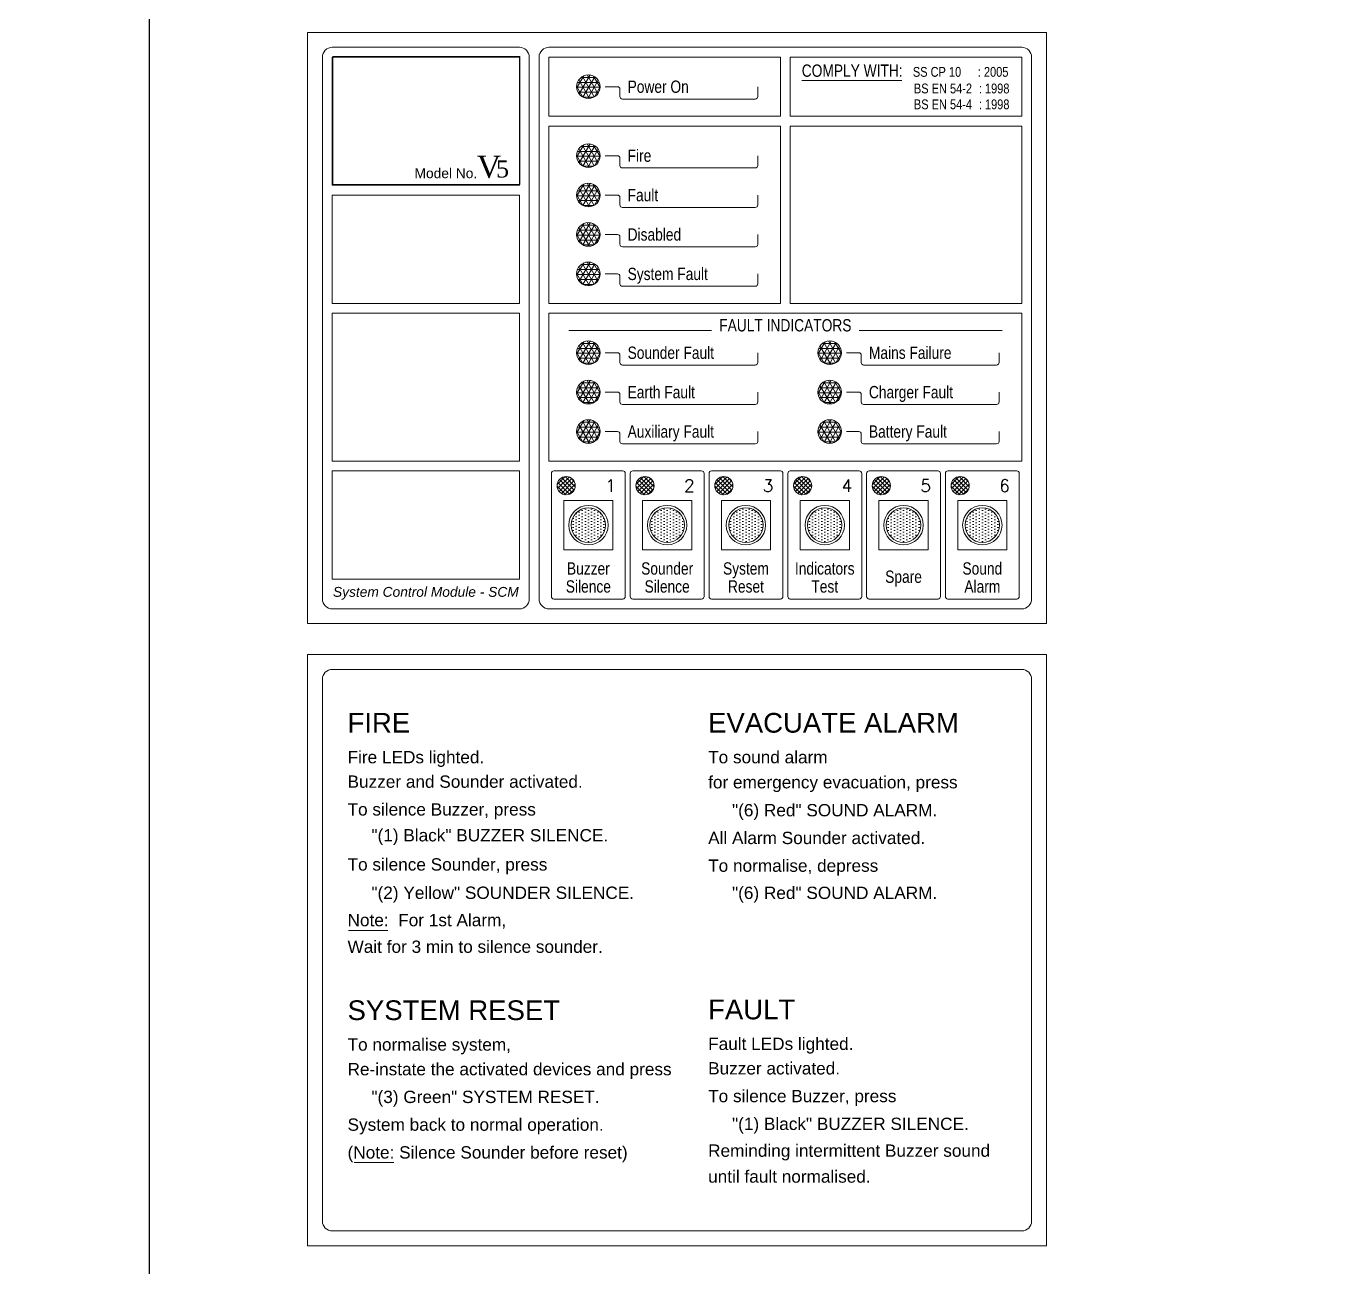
# Model space of a CAD drawing. Header units: millimetres. Extents: x -20146070 to 165023, y -3349561 to 35447.
# Drawn here: x -443603.3 to -443336.4, y -21612.8 to -21361 of the extents above; entities that cross this region are included whole.
import ezdxf
from ezdxf import colors
from ezdxf.entities.mleader import LeaderData, LeaderLine
from ezdxf.enums import TextEntityAlignment as Align
from ezdxf.math import Vec2, Vec3

# ---------------------------------------------------------------- set-up
doc = ezdxf.new("R2010")
doc.units = ezdxf.units.MM
doc.header["$LTSCALE"] = 50
doc.linetypes.add('CONTINOUS', pattern=[0])
doc.layers.add('M_FIREALAM-_E-', color=10, linetype='Continuous')
doc.styles.add('A25', font='arial.ttf', dxfattribs={"width": 0.8, "height": 2.5})
doc.styles.add('RomanS', font='romans__.ttf', dxfattribs={"width": 0.75, "height": 40})
doc.styles.add('STYLE1', font='romans.shx', dxfattribs={"width": 0.8})
doc.styles.add('STYLE2', font='arial.ttf', dxfattribs={"width": 0.8})
doc.styles.add('STYLE2ITALIC', font='ariali.ttf', dxfattribs={"height": 3})
doc.styles.add('STYLE3', font='times.ttf')
doc.styles.add('style4', font='arial.ttf', dxfattribs={"width": 0.8, "height": 3})

# ---------------------------------------------------------------- blocks, each defined once
blk = doc.blocks.new('NOVEC PANEL')
at = {"lineweight": 5}
h = blk.add_hatch(dxfattribs=at)
h.set_pattern_fill('NET3', color=0, scale=8, style=0)
h.set_pattern_definition([(360, (64.1085, -148.3863), (2e-15, 1), []), (60, (64.1085, -148.3863), (-0.866025, 0.5), []), (120, (64.1085, -148.3863), (-0.866025, -0.5), [])])
edge = h.paths.add_edge_path()
edge.add_arc((89.14, -140.53), 2.4, 0, 360)
h = blk.add_hatch(dxfattribs=at)
h.set_pattern_fill('NET3', color=0, scale=8, style=0)
h.set_pattern_definition([(360, (64.1085, -162.3863), (2e-15, 1), []), (60, (64.1085, -162.3863), (-0.866025, 0.5), []), (120, (64.1085, -162.3863), (-0.866025, -0.5), [])])
edge = h.paths.add_edge_path()
edge.add_arc((89.14, -154.53), 2.4, 0, 360)
h = blk.add_hatch(dxfattribs=at)
h.set_pattern_fill('NET3', color=0, scale=8, style=0)
h.set_pattern_definition([(360, (64.1085, -170.3863), (2e-15, 1), []), (60, (64.1085, -170.3863), (-0.866025, 0.5), []), (120, (64.1085, -170.3863), (-0.866025, -0.5), [])])
edge = h.paths.add_edge_path()
edge.add_arc((89.14, -162.53), 2.4, 0, 360)
h = blk.add_hatch(dxfattribs=at)
h.set_pattern_fill('NET3', color=0, scale=8, style=0)
h.set_pattern_definition([(360, (64.1085, -178.3863), (2e-15, 1), []), (60, (64.1085, -178.3863), (-0.866025, 0.5), []), (120, (64.1085, -178.3863), (-0.866025, -0.5), [])])
edge = h.paths.add_edge_path()
edge.add_arc((89.14, -170.53), 2.4, 0, 360)
h = blk.add_hatch(dxfattribs=at)
h.set_pattern_fill('NET3', color=0, scale=8, style=0)
h.set_pattern_definition([(360, (64.1085, -186.3863), (2e-15, 1), []), (60, (64.1085, -186.3863), (-0.866025, 0.5), []), (120, (64.1085, -186.3863), (-0.866025, -0.5), [])])
edge = h.paths.add_edge_path()
edge.add_arc((89.14, -178.53), 2.4, 0, 360)
h = blk.add_hatch(dxfattribs=at)
h.set_pattern_fill('NET3', color=0, scale=8, style=0)
h.set_pattern_definition([(360, (64.1085, -202.3863), (2e-15, 1), []), (60, (64.1085, -202.3863), (-0.866025, 0.5), []), (120, (64.1085, -202.3863), (-0.866025, -0.5), [])])
edge = h.paths.add_edge_path()
edge.add_arc((89.14, -194.53), 2.4, 0, 360)
h = blk.add_hatch(dxfattribs=at)
h.set_pattern_fill('NET3', color=0, scale=8, style=0)
h.set_pattern_definition([(360, (113.1085, -202.3863), (2e-15, 1), []), (60, (113.1085, -202.3863), (-0.866025, 0.5), []), (120, (113.1085, -202.3863), (-0.866025, -0.5), [])])
edge = h.paths.add_edge_path()
edge.add_arc((138.14, -194.53), 2.4, 0, 360)
h = blk.add_hatch(dxfattribs=at)
h.set_pattern_fill('NET3', color=0, scale=8, style=0)
h.set_pattern_definition([(360, (64.1085, -210.3863), (2e-15, 1), []), (60, (64.1085, -210.3863), (-0.866025, 0.5), []), (120, (64.1085, -210.3863), (-0.866025, -0.5), [])])
edge = h.paths.add_edge_path()
edge.add_arc((89.14, -202.53), 2.4, 0, 360)
h = blk.add_hatch(dxfattribs=at)
h.set_pattern_fill('NET3', color=0, scale=8, style=0)
h.set_pattern_definition([(360, (113.1085, -210.3863), (2e-15, 1), []), (60, (113.1085, -210.3863), (-0.866025, 0.5), []), (120, (113.1085, -210.3863), (-0.866025, -0.5), [])])
edge = h.paths.add_edge_path()
edge.add_arc((138.14, -202.53), 2.4, 0, 360)
h = blk.add_hatch(dxfattribs=at)
h.set_pattern_fill('NET3', color=0, scale=8, style=0)
h.set_pattern_definition([(360, (64.1085, -218.3863), (2e-15, 1), []), (60, (64.1085, -218.3863), (-0.866025, 0.5), []), (120, (64.1085, -218.3863), (-0.866025, -0.5), [])])
edge = h.paths.add_edge_path()
edge.add_arc((89.14, -210.53), 2.4, 0, 360)
h = blk.add_hatch(dxfattribs=at)
h.set_pattern_fill('NET3', color=0, scale=8, style=0)
h.set_pattern_definition([(360, (113.1085, -218.3863), (2e-15, 1), []), (60, (113.1085, -218.3863), (-0.866025, 0.5), []), (120, (113.1085, -218.3863), (-0.866025, -0.5), [])])
edge = h.paths.add_edge_path()
edge.add_arc((138.14, -210.53), 2.4, 0, 360)
h = blk.add_hatch(dxfattribs=at)
h.set_pattern_fill('ANSI37', color=0, scale=5, style=0)
h.set_pattern_definition([(45, (6.9794, -476.9876), (-0.4419417, 0.4419417), []), (135, (6.9794, -476.9876), (-0.4419417, -0.4419417), [])])
edge = h.paths.add_edge_path()
edge.add_arc((84.64, -221.53), 1.85, 0, 360)
h = blk.add_hatch(dxfattribs=at)
h.set_pattern_fill('ANSI37', color=0, scale=5, style=0)
h.set_pattern_definition([(45, (22.9794, -476.9876), (-0.4419417, 0.4419417), []), (135, (22.9794, -476.9876), (-0.4419417, -0.4419417), [])])
edge = h.paths.add_edge_path()
edge.add_arc((100.64, -221.53), 1.85, 0, 360)
h = blk.add_hatch(dxfattribs=at)
h.set_pattern_fill('ANSI37', color=0, scale=5, style=0)
h.set_pattern_definition([(45, (38.9794, -476.9876), (-0.4419417, 0.4419417), []), (135, (38.9794, -476.9876), (-0.4419417, -0.4419417), [])])
edge = h.paths.add_edge_path()
edge.add_arc((116.64, -221.53), 1.85, 0, 360)
h = blk.add_hatch(dxfattribs=at)
h.set_pattern_fill('ANSI37', color=0, scale=5, style=0)
h.set_pattern_definition([(45, (54.9794, -476.9876), (-0.4419417, 0.4419417), []), (135, (54.9794, -476.9876), (-0.4419417, -0.4419417), [])])
edge = h.paths.add_edge_path()
edge.add_arc((132.64, -221.53), 1.85, 0, 360)
h = blk.add_hatch(dxfattribs=at)
h.set_pattern_fill('ANSI37', color=0, scale=5, style=0)
h.set_pattern_definition([(45, (70.9794, -476.9876), (-0.4419417, 0.4419417), []), (135, (70.9794, -476.9876), (-0.4419417, -0.4419417), [])])
edge = h.paths.add_edge_path()
edge.add_arc((148.64, -221.53), 1.85, 0, 360)
h = blk.add_hatch(dxfattribs=at)
h.set_pattern_fill('ANSI37', color=0, scale=5, style=0)
h.set_pattern_definition([(45, (86.9794, -476.9876), (-0.4419417, 0.4419417), []), (135, (86.9794, -476.9876), (-0.4419417, -0.4419417), [])])
edge = h.paths.add_edge_path()
edge.add_arc((164.64, -221.53), 1.85, 0, 360)
h = blk.add_hatch(dxfattribs=at)
h.set_pattern_fill('DOTS', color=0, scale=10, angle=90, style=0)
h.set_pattern_definition([(90, (344.5947, -314.94697), (-0.625, 0.3125), [0, -0.625])])
edge = h.paths.add_edge_path()
edge.add_arc((89.14, -229.53), 3.5, 0, 360)
h = blk.add_hatch(dxfattribs=at)
h.set_pattern_fill('DOTS', color=0, scale=10, angle=90, style=0)
h.set_pattern_definition([(90, (360.5947, -314.94697), (-0.625, 0.3125), [0, -0.625])])
edge = h.paths.add_edge_path()
edge.add_arc((105.14, -229.53), 3.5, 0, 360)
h = blk.add_hatch(dxfattribs=at)
h.set_pattern_fill('DOTS', color=0, scale=10, angle=90, style=0)
h.set_pattern_definition([(90, (376.5947, -314.94697), (-0.625, 0.3125), [0, -0.625])])
edge = h.paths.add_edge_path()
edge.add_arc((121.14, -229.53), 3.5, 0, 360)
h = blk.add_hatch(dxfattribs=at)
h.set_pattern_fill('DOTS', color=0, scale=10, angle=90, style=0)
h.set_pattern_definition([(90, (392.5947, -314.94697), (-0.625, 0.3125), [0, -0.625])])
edge = h.paths.add_edge_path()
edge.add_arc((137.14, -229.53), 3.5, 0, 360)
h = blk.add_hatch(dxfattribs=at)
h.set_pattern_fill('DOTS', color=0, scale=10, angle=90, style=0)
h.set_pattern_definition([(90, (408.5947, -314.94697), (-0.625, 0.3125), [0, -0.625])])
edge = h.paths.add_edge_path()
edge.add_arc((153.14, -229.53), 3.5, 0, 360)
h = blk.add_hatch(dxfattribs=at)
h.set_pattern_fill('DOTS', color=0, scale=10, angle=90, style=0)
h.set_pattern_definition([(90, (424.5947, -314.94697), (-0.625, 0.3125), [0, -0.625])])
edge = h.paths.add_edge_path()
edge.add_arc((169.14, -229.53), 3.5, 0, 360)
at = {"color": 0, "lineweight": 5}
for p, q in [((32.14, -129.53), (32.14, -249.53)), ((182.14, -129.53), (32.14, -129.53)), ((182.14, -249.53), (182.14, -129.53)), ((92.54, -140.53), (95.04, -140.53)), ((95.54, -141.03), (95.54, -142.53)), ((123.54, -140.53), (123.54, -142.53)), ((132.48, -139.3), (152.8, -139.3)), ((96.04, -143.03), (123.04, -143.03)), ((92.54, -154.53), (95.04, -154.53)), ((123.54, -154.53), (123.54, -156.53)), ((95.54, -155.03), (95.54, -156.53)), ((96.04, -157.03), (123.04, -157.03)), ((92.54, -162.53), (95.04, -162.53)), ((123.54, -162.53), (123.54, -164.53)), ((95.54, -163.03), (95.54, -164.53)), ((96.04, -165.03), (123.04, -165.03)), ((92.54, -170.53), (95.04, -170.53)), ((123.54, -170.53), (123.54, -172.53)), ((95.54, -171.03), (95.54, -172.53)), ((96.04, -173.03), (123.04, -173.03)), ((92.54, -178.53), (95.04, -178.53)), ((123.54, -178.53), (123.54, -180.53)), ((95.54, -179.03), (95.54, -180.53)), ((96.04, -181.03), (123.04, -181.03)), ((85.14, -190.05), (114.14, -190.05)), ((144.14, -190.05), (173.14, -190.05)), ((92.54, -194.53), (95.04, -194.53)), ((123.54, -194.53), (123.54, -196.53)), ((141.54, -194.53), (144.04, -194.53)), ((172.54, -194.53), (172.54, -196.53)), ((95.54, -195.03), (95.54, -196.53)), ((96.04, -197.03), (123.04, -197.03)), ((144.54, -195.03), (144.54, -196.53)), ((145.04, -197.03), (172.04, -197.03)), ((92.54, -202.53), (95.04, -202.53)), ((123.54, -202.53), (123.54, -204.53)), ((141.54, -202.53), (144.04, -202.53)), ((172.54, -202.53), (172.54, -204.53)), ((95.54, -203.03), (95.54, -204.53)), ((96.04, -205.03), (123.04, -205.03)), ((144.54, -203.03), (144.54, -204.53)), ((145.04, -205.03), (172.04, -205.03)), ((92.54, -210.53), (95.04, -210.53)), ((123.54, -210.53), (123.54, -212.53)), ((141.54, -210.53), (144.04, -210.53)), ((172.54, -210.53), (172.54, -212.53)), ((95.54, -211.03), (95.54, -212.53)), ((96.04, -213.03), (123.04, -213.03)), ((144.54, -211.03), (144.54, -212.53)), ((145.04, -213.03), (172.04, -213.03)), ((96.14, -218.53), (82.14, -218.53)), ((112.14, -218.53), (98.14, -218.53)), ((128.14, -218.53), (114.14, -218.53)), ((144.14, -218.53), (130.14, -218.53)), ((160.14, -218.53), (146.14, -218.53)), ((176.14, -218.53), (162.14, -218.53)), ((81.64, -219.03), (81.64, -244.03)), ((96.64, -244.03), (96.64, -219.03)), ((97.64, -219.03), (97.64, -244.03)), ((112.64, -244.03), (112.64, -219.03)), ((113.64, -219.03), (113.64, -244.03)), ((128.64, -244.03), (128.64, -219.03)), ((129.64, -219.03), (129.64, -244.03)), ((144.64, -244.03), (144.64, -219.03)), ((145.64, -219.03), (145.64, -244.03)), ((160.64, -244.03), (160.64, -219.03)), ((161.64, -219.03), (161.64, -244.03)), ((176.64, -244.03), (176.64, -219.03)), ((84.14, -234.53), (84.14, -224.53)), ((84.14, -224.53), (94.14, -224.53)), ((94.14, -234.53), (94.14, -224.53)), ((100.14, -234.53), (100.14, -224.53)), ((100.14, -224.53), (110.14, -224.53)), ((110.14, -234.53), (110.14, -224.53)), ((116.14, -234.53), (116.14, -224.53)), ((116.14, -224.53), (126.14, -224.53)), ((126.14, -234.53), (126.14, -224.53)), ((132.14, -234.53), (132.14, -224.53)), ((132.14, -224.53), (142.14, -224.53)), ((142.14, -234.53), (142.14, -224.53)), ((148.14, -234.53), (148.14, -224.53)), ((148.14, -224.53), (158.14, -224.53)), ((158.14, -234.53), (158.14, -224.53)), ((164.14, -234.53), (164.14, -224.53)), ((164.14, -224.53), (174.14, -224.53)), ((174.14, -234.53), (174.14, -224.53)), ((84.14, -234.53), (94.14, -234.53)), ((100.14, -234.53), (110.14, -234.53)), ((116.14, -234.53), (126.14, -234.53)), ((132.14, -234.53), (142.14, -234.53)), ((148.14, -234.53), (158.14, -234.53)), ((164.14, -234.53), (174.14, -234.53)), ((96.14, -244.53), (82.14, -244.53)), ((112.14, -244.53), (98.14, -244.53)), ((128.14, -244.53), (114.14, -244.53)), ((144.14, -244.53), (130.14, -244.53)), ((160.14, -244.53), (146.14, -244.53)), ((176.14, -244.53), (162.14, -244.53)), ((182.14, -249.53), (32.14, -249.53)), ((32.14, -255.82), (32.14, -375.82)), ((32.14, -255.82), (32.14, -375.82)), ((32.14, -255.82), (182.14, -255.82)), ((182.14, -375.82), (182.14, -255.82)), ((182.14, -255.82), (182.14, -375.82)), ((40.43, -311.8), (48.45, -311.8)), ((41.59, -358.95), (49.62, -358.95)), ((32.14, -375.82), (182.14, -375.82))]:
    blk.add_line(p, q, dxfattribs=at)
at = {"ltscale": 0.1}
blk.add_lwpolyline([(0, 0), (350, 0), (350, -450), (0, -450), (0, 0)], dxfattribs=at)
at = {"color": 0, "lineweight": 5}
for points in [[(37.14, -132.53, 0.414214), (35.14, -134.53, 0.414214)], [(75.14, -132.53, -0.414214), (77.14, -134.53, -0.414214)], [(81.14, -132.53, 0.414214), (79.14, -134.53, 0.414214)], [(177.14, -132.53, -0.414214), (179.14, -134.53, -0.414214)], [(37.14, -246.53, -0.414214), (35.14, -244.53, -0.414214)], [(75.14, -246.53, 0.414214), (77.14, -244.53, 0.414214)], [(81.14, -246.53, -0.414214), (79.14, -244.53, -0.414214)], [(177.14, -246.53, 0.414214), (179.14, -244.53, 0.414214)], [(37.14, -258.82, 0.414214), (35.14, -260.82, 0.414214)], [(177.14, -258.82, -0.414214), (179.14, -260.82, -0.414214)], [(37.14, -372.82, -0.414214), (35.14, -370.82, -0.414214)], [(177.14, -372.82, 0.414214), (179.14, -370.82, 0.414214)]]:
    blk.add_lwpolyline(points, format="xyb", dxfattribs=at)
for points in [[(75.14, -132.53), (37.14, -132.53)], [(81.14, -132.53), (177.14, -132.53)], [(35.14, -134.53), (35.14, -244.53)], [(37.14, -134.53), (75.14, -134.53), (75.14, -160.53), (37.14, -160.53), (37.14, -134.53), (75.14, -134.53)], [(37.24, -134.39), (75.24, -134.39), (75.24, -160.39), (37.24, -160.39), (37.24, -134.39), (75.24, -134.39)], [(77.14, -244.53), (77.14, -134.53)], [(79.14, -244.53), (79.14, -134.53)], [(81.14, -134.53), (128.14, -134.53), (128.14, -146.53), (81.14, -146.53), (81.14, -134.53), (128.14, -134.53)], [(130.14, -146.53), (177.14, -146.53), (177.14, -134.53), (130.14, -134.53), (130.14, -146.53), (177.14, -146.53)], [(179.14, -134.53), (179.14, -244.53)], [(81.14, -148.53), (128.14, -148.53), (128.14, -184.53), (81.14, -184.53), (81.14, -148.53), (128.14, -148.53)], [(130.14, -148.53), (177.14, -148.53), (177.14, -184.53), (130.14, -184.53), (130.14, -148.53), (177.14, -148.53)], [(37.14, -162.53), (75.14, -162.53), (75.14, -184.53), (37.14, -184.53), (37.14, -162.53), (75.14, -162.53)], [(37.14, -186.53), (75.14, -186.53), (75.14, -216.53), (37.14, -216.53), (37.14, -186.53), (75.14, -186.53)], [(81.14, -186.53), (177.14, -186.53), (177.14, -216.53), (81.14, -216.53), (81.14, -186.53), (177.14, -186.53)], [(37.14, -218.53), (75.14, -218.53), (75.14, -240.53), (37.14, -240.53), (37.14, -218.53), (75.14, -218.53)], [(37.14, -246.53), (75.14, -246.53)], [(177.14, -246.53), (81.14, -246.53)], [(37.14, -258.82), (177.14, -258.82)], [(35.14, -370.82), (35.14, -260.82)], [(179.14, -260.82), (179.14, -370.82)], [(177.14, -372.82), (37.14, -372.82)]]:
    blk.add_lwpolyline(points, dxfattribs=at)
for centre, radius in [((89.14, -140.53), 2.4), ((89.14, -154.53), 2.4), ((89.14, -162.53), 2.4), ((89.14, -170.53), 2.4), ((89.14, -178.53), 2.4), ((89.14, -194.53), 2.4), ((138.14, -194.53), 2.4), ((89.14, -202.53), 2.4), ((138.14, -202.53), 2.4), ((89.14, -210.53), 2.4), ((138.14, -210.53), 2.4), ((84.64, -221.53), 1.85), ((100.64, -221.53), 1.85), ((116.64, -221.53), 1.85), ((132.64, -221.53), 1.85), ((148.64, -221.53), 1.85), ((164.64, -221.53), 1.85), ((89.14, -229.53), 4), ((89.14, -229.53), 3.5), ((105.14, -229.53), 4), ((105.14, -229.53), 3.5), ((121.14, -229.53), 4), ((121.14, -229.53), 3.5), ((137.14, -229.53), 4), ((137.14, -229.53), 3.5), ((153.14, -229.53), 4), ((153.14, -229.53), 3.5), ((169.14, -229.53), 4), ((169.14, -229.53), 3.5)]:
    blk.add_circle(centre, radius, dxfattribs=at)
for centre, start, end in [((95.04, -141.03), 0, 90), ((96.04, -142.53), 180, 270), ((123.04, -142.53), 270, 0), ((95.04, -155.03), 0, 90), ((96.04, -156.53), 180, 270), ((123.04, -156.53), 270, 0), ((95.04, -163.03), 0, 90), ((96.04, -164.53), 180, 270), ((123.04, -164.53), 270, 0), ((95.04, -171.03), 0, 90), ((96.04, -172.53), 180, 270), ((123.04, -172.53), 270, 0), ((95.04, -179.03), 0, 90), ((96.04, -180.53), 180, 270), ((123.04, -180.53), 270, 0), ((95.04, -195.03), 0, 90), ((144.04, -195.03), 0, 90), ((96.04, -196.53), 180, 270), ((123.04, -196.53), 270, 0), ((145.04, -196.53), 180, 270), ((172.04, -196.53), 270, 0), ((95.04, -203.03), 0, 90), ((144.04, -203.03), 0, 90), ((96.04, -204.53), 180, 270), ((123.04, -204.53), 270, 0), ((145.04, -204.53), 180, 270), ((172.04, -204.53), 270, 0), ((95.04, -211.03), 0, 90), ((144.04, -211.03), 0, 90), ((96.04, -212.53), 180, 270), ((123.04, -212.53), 270, 0), ((145.04, -212.53), 180, 270), ((172.04, -212.53), 270, 0), ((82.14, -219.03), 90, 180), ((96.14, -219.03), 0, 90), ((98.14, -219.03), 90, 180), ((112.14, -219.03), 0, 90), ((114.14, -219.03), 90, 180), ((128.14, -219.03), 0, 90), ((130.14, -219.03), 90, 180), ((144.14, -219.03), 0, 90), ((146.14, -219.03), 90, 180), ((160.14, -219.03), 0, 90), ((162.14, -219.03), 90, 180), ((176.14, -219.03), 0, 90), ((82.14, -244.03), 180, 270), ((96.14, -244.03), 270, 0), ((98.14, -244.03), 180, 270), ((112.14, -244.03), 270, 0), ((114.14, -244.03), 180, 270), ((128.14, -244.03), 270, 0), ((130.14, -244.03), 180, 270), ((144.14, -244.03), 270, 0), ((146.14, -244.03), 180, 270), ((160.14, -244.03), 270, 0), ((162.14, -244.03), 180, 270), ((176.14, -244.03), 270, 0)]:
    blk.add_arc(centre, 0.5, start, end, dxfattribs=at)
at = {"color": 0, "lineweight": 5, "style": 'STYLE2', "width": 0.8}
for s, height, p in [('COMPLY WITH:', 2.5, (132.47, -138.52)), ('SS CP 10', 2, (155.03, -138.52)), (': 2005', 2, (168.22, -138.52)), ('BS EN 54-2', 2, (155.24, -141.89)), (': 1998', 2, (168.43, -141.89)), ('BS EN 54-4', 2, (155.24, -145.11)), (': 1998', 2, (168.43, -145.11))]:
    blk.add_text(s, height=height, dxfattribs=at).set_placement(p)
for s, p in [('Power On', (97.11, -140.53)), ('Fire', (97.11, -154.53)), ('Fault', (97.11, -162.53)), ('Disabled', (97.11, -170.53)), ('System Fault', (97.11, -178.53)), ('Sounder Fault', (97.11, -194.53)), ('Mains Failure', (146.11, -194.53)), ('Earth Fault', (97.11, -202.53)), ('Charger Fault', (146.11, -202.53)), ('Auxiliary Fault', (97.11, -210.53)), ('Battery Fault', (146.11, -210.53))]:
    blk.add_text(s, height=2.5, dxfattribs=at).set_placement(p, align=Align.MIDDLE_LEFT)
at = {"color": 0, "lineweight": 5}
for s, height, style, p in [('V', 4.5, 'STYLE3', (66.5, -159.03)), ('Model No.', 2, 'style4', (53.84, -159.1)), ('5', 3.5, 'STYLE3', (70.39, -158.96)), ('FIRE', 4, 'STYLE2', (40.24, -271.66)), ('EVACUATE ALARM', 4, 'STYLE2', (113.45, -271.66)), ('Fire LEDs lighted.', 2.5, 'A25', (40.24, -277.88)), ('To sound alarm', 2.5, 'A25', (113.46, -277.88)), ('Buzzer and Sounder activated.', 2.5, 'A25', (40.24, -282.85)), ('for emergency evacuation, press', 2.5, 'A25', (113.46, -282.97)), ('To silence Buzzer, press', 2.5, 'A25', (40.24, -288.49)), ('     "(6) Red" SOUND ALARM.', 2.5, 'A25', (113.46, -288.65)), ('     "(1) Black" BUZZER SILENCE.', 2.5, 'A25', (40.24, -293.74)), ('All Alarm Sounder activated.', 2.5, 'A25', (113.46, -294.28)), ('To silence Sounder, press', 2.5, 'A25', (40.24, -299.66)), ('To normalise, depress', 2.5, 'A25', (113.46, -299.91)), ('     "(2) Yellow" SOUNDER SILENCE.', 2.5, 'A25', (40.24, -305.41)), ('     "(6) Red" SOUND ALARM.', 2.5, 'A25', (113.46, -305.43)), ('Note:  For 1st Alarm,', 2.5, 'A25', (40.24, -310.96)), ('Wait for 3 min to silence sounder.', 2.5, 'A25', (40.24, -316.36)), ('SYSTEM RESET', 4, 'STYLE2', (40.24, -330.01)), ('FAULT', 4, 'STYLE2', (113.45, -329.86)), ('To normalise system,', 2.5, 'A25', (40.24, -336.22)), ('Fault LEDs lighted.', 2.5, 'A25', (113.46, -336.07)), ('Re-instate the activated devices and press', 2.5, 'A25', (40.24, -341.22)), ('Buzzer activated.', 2.5, 'A25', (113.46, -341.05)), ('     "(3) Green" SYSTEM RESET.', 2.5, 'A25', (40.24, -346.85)), ('To silence Buzzer, press', 2.5, 'A25', (113.46, -346.68)), ('System back to normal operation.', 2.5, 'A25', (40.24, -352.48)), ('     "(1) Black" BUZZER SILENCE.', 2.5, 'A25', (113.46, -352.32)), ('(Note: Silence Sounder before reset)', 2.5, 'A25', (40.24, -358.12)), ('Reminding intermittent Buzzer sound', 2.5, 'A25', (113.46, -357.76)), ('until fault normalised.', 2.5, 'A25', (113.46, -363.02))]:
    blk.add_text(s, height=height, dxfattribs=dict(at, style=style)).set_placement(p)
at = {"color": 0, "lineweight": 5, "style": 'STYLE2', "width": 0.8}
for s, p in [('FAULT INDICATORS', (129.14, -190.96)), ('Buzzer', (89.14, -240.33)), ('Sounder', (105.14, -240.33)), ('System', (121.14, -240.33)), ('Indicators', (137.14, -240.33)), ('Sound', (169.14, -240.33)), ('Spare', (153.14, -242)), ('Silence', (89.14, -243.98)), ('Silence', (105.14, -243.98)), ('Reset', (121.14, -243.98)), ('Test', (137.14, -243.98)), ('Alarm', (169.14, -243.98))]:
    blk.add_text(s, height=2.5, dxfattribs=at).set_placement(p, align=Align.BOTTOM_CENTER)
at = {"color": 0, "lineweight": 5, "style": 'STYLE1'}
for s, p in [('1', (93.64, -221.53)), ('2', (109.64, -221.53)), ('3', (125.64, -221.53)), ('4', (141.64, -221.53)), ('5', (157.64, -221.53)), ('6', (173.64, -221.53))]:
    blk.add_text(s, height=2.5, dxfattribs=at).set_placement(p, align=Align.MIDDLE_CENTER)
at = {"color": 0, "lineweight": 5, "style": 'STYLE2ITALIC'}
blk.add_text('System Control Module - SCM', height=2, dxfattribs=at).set_placement((56.14, -244.68), align=Align.BOTTOM_CENTER)
blk = doc.blocks.new('SMOKE')
at = {"color": 7, "linetype": 'CONTINOUS'}
ml = blk.add_multileader_mtext('Standard', dxfattribs=at)
ml.set_content('{\\fArial|b0|i0|c0|p34;S}', color=7, style='RomanS')
ml.set_leader_properties(color=10)
ml.build(insert=Vec2(0, 0))
ml.multileader.update_dxf_attribs({"dogleg_length": 3.34, "arrow_head_size": 171.11, "scale": 50})
ctx = ml.context
ctx.base_point, ctx.scale, ctx.char_height, ctx.arrow_head_size, ctx.landing_gap_size, ctx.plane_origin = Vec3(10040458.85, 1663039.05), 50, 256.6687, 171.11, 171.11, Vec3(10036247.2, 1658323.42)
notes = []
notes.append((ctx, [(0, (0, 0, 0), (0, 0), (1, 0), 1, [])]))
ctx.mtext.insert, ctx.mtext.flow_direction = Vec3(10040629.96, 1663169.57), 5
for ctx, leaders in notes:
    for number, flags, end, landing, length, lines in leaders:
        leader = LeaderData()
        leader.index, (leader.has_last_leader_line, leader.has_dogleg_vector, leader.attachment_direction) = number, flags
        leader.last_leader_point, leader.dogleg_vector, leader.dogleg_length = Vec3(end), Vec3(landing), length
        for number, points, colour, breaks in lines:
            line = LeaderLine()
            line.index, line.vertices, line.color, line.breaks = number, Vec3.list(points), colors.encode_raw_color(colour), breaks
            leader.lines.append(line)
        ctx.leaders.append(leader)

msp = doc.modelspace()

# ---------------------------------------------------------------- block references
at = {"layer": 'M_FIREALAM-_E-'}
for p, xscale, yscale, zscale in [((-13215027.01, -2136319.15), 1.28, 1.28, 1.28), ((-12842896.26, -2136319.15), 1.28, 1.28, 1.28), ((-13209527.32, -2137019.4), 1.28, 1.28, 1.28), ((-12837356.49, -2137100.4), 1.28, 1.28, 1.28), ((-13215027.01, -2138819.15), 1.28, 1.28, 1.28), ((-12842882.17, -2139119.15), 1.28, 1.28, 1.28), ((-12837356.49, -2141062.9), 1.28, 1.28, 1.28), ((-13209538.6, -2141143.9), 1.28, 1.28, 1.28), ((-13216376.87, -2141531.65), 1.28, 1.28, 1.28), ((-13213677.07, -2141531.65), 1.28, 1.28, 1.28), ((-12844197.58, -2141531.65), 1.28, 1.28, 1.28), ((-12841946.36, -2141531.65), 1.28, 1.28, 1.28), ((-10646155.78, -1718610.07), 1.024, 1.024, 1.024), ((-10273997.75, -1718610.07), 1.024, 1.024, 1.024), ((-10644656.35, -1718640.43), 1.024, 1.024, 1.024), ((-10272498.32, -1718640.43), 1.024, 1.024, 1.024), ((-13016264.67, -2148128.08), 1.28, 1.28, 1.28)]:
    msp.add_blockref('SMOKE', p, dxfattribs=dict(at, xscale=xscale, yscale=yscale, zscale=zscale))
at = {"layer": 'M_FIREALAM-_E-', "color": 0}
msp.add_blockref('NOVEC PANEL', (-443578.31, -21232.73), dxfattribs=at)

doc.saveas('drawing.dxf')
